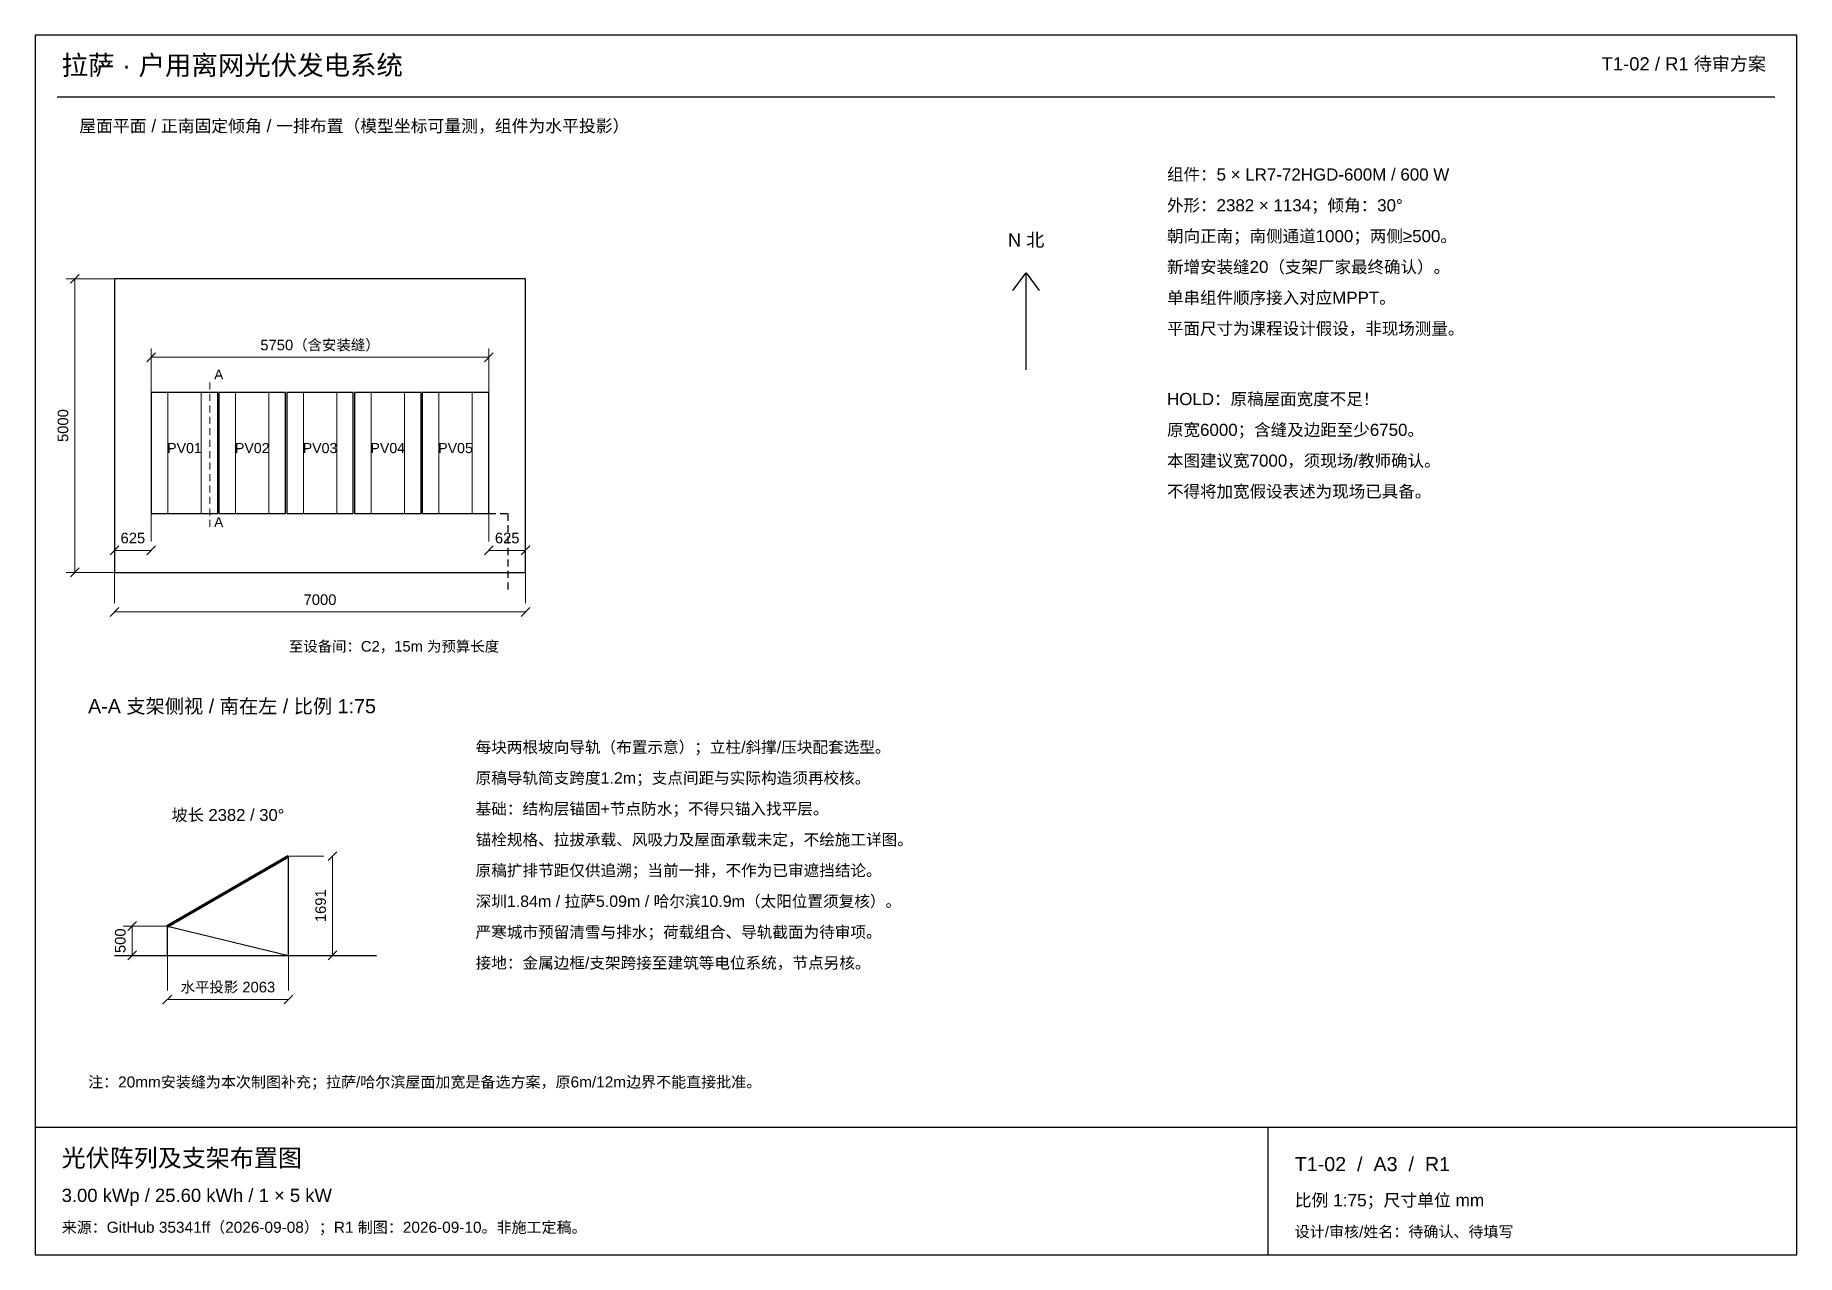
# Model space of a CAD drawing. Header units: millimetres. Extents: x 750 to 30750, y 750 to 21525.
import ezdxf
from ezdxf.enums import TextEntityAlignment as Align

# ---------------------------------------------------------------- set-up
doc = ezdxf.new("R2010")
doc.units = ezdxf.units.MM
doc.header["$LTSCALE"] = 75
doc.linetypes.add('DRAW_DASH', pattern=[2.6, 1.6, -1])
for name, color, linetype, lineweight, true_color in [('DIM', 7, 'Continuous', 25, 0x66727a), ('EQUIP', 7, 'Continuous', 25, 0x203b4a), ('FRAME', 7, 'Continuous', 25, 0x203b4a), ('HOLD', 7, 'Continuous', 25, 0xb14d31), ('NOTE', 7, 'Continuous', 25, 0x344852), ('POS', 7, 'Continuous', 25, 0xb84336), ('PV', 7, 'Continuous', 25, 0x257ba2), ('STRUCT', 7, 'Continuous', 25, 0x656e79)]:
    doc.layers.add(name, color=color, linetype=linetype, lineweight=lineweight, true_color=true_color)
doc.styles.add('CN', font='Arial Unicode.ttf')

msp = doc.modelspace()

# ---------------------------------------------------------------- linework, layer by layer
at = {"layer": 'DIM', "linetype": 'CONTINUOUS', "lineweight": 18}
for p, q in [((1350, 17300), (1500, 17450)), ((2650, 15963), (2800, 16113)), ((8400, 15963), (8550, 16113)), ((2025, 12675), (2175, 12825)), ((2650, 12675), (2800, 12825)), ((8400, 12675), (8550, 12825)), ((9025, 12675), (9175, 12825)), ((1350, 12300), (1500, 12450)), ((2025, 11625), (2175, 11775)), ((9025, 11625), (9175, 11775)), ((5738, 7466), (5888, 7616)), ((2325, 6275), (2475, 6425)), ((2325, 5775), (2475, 5925)), ((5738, 5775), (5888, 5925)), ((2925, 5025), (3075, 5175)), ((4988, 5025), (5138, 5175))]:
    msp.add_line(p, q, dxfattribs=at)
at = {"layer": 'DIM', "linetype": 'CONTINUOUS', "lineweight": 13}
for p, q in [((2100, 17375), (1275, 17375)), ((1425, 12375), (1425, 17375)), ((2725, 15438), (2725, 16188)), ((2725, 16038), (8475, 16038)), ((8475, 15438), (8475, 16188)), ((2100, 13375), (2100, 12900)), ((2725, 13375), (2725, 12900)), ((8475, 13375), (8475, 12900)), ((9100, 13375), (9100, 12900)), ((2100, 12750), (2725, 12750)), ((8475, 12750), (9100, 12750)), ((2100, 12375), (1275, 12375)), ((2100, 12375), (2100, 11850)), ((9100, 12375), (9100, 11850)), ((2100, 11700), (9100, 11700)), ((5063, 7541), (5663, 7541)), ((5813, 5850), (5813, 7541)), ((3000, 6350), (2250, 6350)), ((2400, 5850), (2400, 6350)), ((3000, 5850), (2250, 5850)), ((3000, 5850), (3000, 5250)), ((5063, 5850), (5663, 5850)), ((5063, 5850), (5063, 5250)), ((3000, 5100), (5063, 5100))]:
    msp.add_line(p, q, dxfattribs=at)
at = {"layer": 'DIM', "linetype": 'DRAW_DASH', "lineweight": 20}
msp.add_line((3723, 13150), (3723, 15663), dxfattribs=at)
at = {"layer": 'EQUIP', "linetype": 'CONTINUOUS', "lineweight": 25}
for p, q in [((9100, 17375), (2100, 17375)), ((2100, 17375), (2100, 12375)), ((9100, 12375), (9100, 17375)), ((2100, 12375), (9100, 12375))]:
    msp.add_line(p, q, dxfattribs=at)
at = {"layer": 'FRAME', "linetype": 'CONTINUOUS', "lineweight": 25}
for p, q in [((30750, 21525), (750, 21525)), ((750, 21525), (750, 750)), ((30750, 750), (30750, 21525)), ((1125, 20475), (30375, 20475)), ((17400, 17175), (17625, 17475)), ((17625, 15825), (17625, 17475)), ((17625, 17475), (17850, 17175)), ((750, 2925), (30750, 2925)), ((21750, 750), (21750, 2925)), ((750, 750), (30750, 750))]:
    msp.add_line(p, q, dxfattribs=at)
at = {"layer": 'POS', "linetype": 'DRAW_DASH', "lineweight": 25}
for p, q in [((8475, 13375), (8800, 13375)), ((8800, 13375), (8800, 12075))]:
    msp.add_line(p, q, dxfattribs=at)
at = {"layer": 'PV', "linetype": 'CONTINUOUS', "lineweight": 25}
for p, q in [((3859, 15438), (2725, 15438)), ((2725, 15438), (2725, 13375)), ((3859, 13375), (3859, 15438)), ((5013, 15438), (3879, 15438)), ((3879, 15438), (3879, 13375)), ((5013, 13375), (5013, 15438)), ((6167, 15438), (5033, 15438)), ((5033, 15438), (5033, 13375)), ((6167, 13375), (6167, 15438)), ((7321, 15438), (6187, 15438)), ((6187, 15438), (6187, 13375)), ((7321, 13375), (7321, 15438)), ((8475, 15438), (7341, 15438)), ((7341, 15438), (7341, 13375)), ((8475, 13375), (8475, 15438)), ((2725, 13375), (3859, 13375)), ((3879, 13375), (5013, 13375)), ((5033, 13375), (6167, 13375)), ((6187, 13375), (7321, 13375)), ((7341, 13375), (8475, 13375))]:
    msp.add_line(p, q, dxfattribs=at)
at = {"layer": 'PV', "linetype": 'CONTINUOUS', "lineweight": 80}
msp.add_line((3000, 6350), (5063, 7541), dxfattribs=at)
at = {"layer": 'STRUCT', "linetype": 'CONTINUOUS', "lineweight": 18}
for p, q in [((3009, 13375), (3009, 15438)), ((3576, 13375), (3576, 15438)), ((4162, 13375), (4162, 15438)), ((4730, 13375), (4730, 15438)), ((5316, 13375), (5316, 15438)), ((5884, 13375), (5884, 15438)), ((6471, 13375), (6471, 15438)), ((7038, 13375), (7038, 15438)), ((7624, 13375), (7624, 15438)), ((8192, 13375), (8192, 15438))]:
    msp.add_line(p, q, dxfattribs=at)
at = {"layer": 'STRUCT', "linetype": 'CONTINUOUS', "lineweight": 25}
for p, q in [((5063, 5850), (5063, 7541)), ((3000, 5850), (3000, 6350)), ((3000, 6350), (5063, 5850)), ((3000, 6350), (5063, 5850)), ((2100, 5850), (6563, 5850))]:
    msp.add_line(p, q, dxfattribs=at)

# ---------------------------------------------------------------- texts
at = {"layer": 'DIM', "style": 'CN'}
for s, p in [('5750（含安装缝）', (5600, 16158)), ('625', (2413, 12870)), ('625', (8788, 12870)), ('7000', (5600, 11820)), ('水平投影 2063', (4031, 5220))]:
    msp.add_text(s, height=180, dxfattribs=at).set_placement(p, align=Align.CENTER)
for p in [(3798, 15663), (3798, 13150)]:
    msp.add_text('A', height=165, dxfattribs=at).set_placement(p)
for s, p in [('5000', (1312, 14875)), ('1691', (5700, 6696)), ('500', (2288, 6100))]:
    msp.add_text(s, height=180, rotation=90, dxfattribs=at).set_placement(p, align=Align.CENTER)
at = {"layer": 'FRAME', "style": 'CN'}
for s, height, p in [('拉萨 · 户用离网光伏发电系统', 330, (1200, 20850)), ('光伏阵列及支架布置图', 300, (1200, 2250))]:
    msp.add_text(s, height=height, dxfattribs=at).set_placement(p)
msp.add_text('N 北', height=225, dxfattribs=at).set_placement((17625, 17925), align=Align.CENTER)
at = {"layer": 'HOLD', "style": 'CN'}
msp.add_text('T1-02 / R1 待审方案', height=225, dxfattribs=at).set_placement((30225, 20925), align=Align.RIGHT)
for s, height, p in [('HOLD：原稿屋面宽度不足！', 206.25, (20025, 15225)), ('原宽6000；含缝及边距至少6750。', 206.25, (20025, 14700)), ('本图建议宽7000，须现场/教师确认。', 206.25, (20025, 14175)), ('不得将加宽假设表述为现场已具备。', 206.25, (20025, 13650)), ('注：20mm安装缝为本次制图补充；拉萨/哈尔滨屋面加宽是备选方案，原6m/12m边界不能直接批准。', 187.5, (1650, 3600)), ('来源：GitHub 35341ff（2026-09-08）；R1 制图：2026-09-10。非施工定稿。', 187.5, (1200, 1125))]:
    msp.add_text(s, height=height, dxfattribs=at).set_placement(p)
at = {"layer": 'NOTE', "style": 'CN'}
for s, height, p in [('屋面平面 / 正南固定倾角 / 一排布置（模型坐标可量测，组件为水平投影）', 210, (1500, 19875)), ('组件：5 × LR7-72HGD-600M / 600 W', 206.25, (20025, 19050)), ('外形：2382 × 1134；倾角：30°', 206.25, (20025, 18525)), ('朝向正南；南侧通道1000；两侧≥500。', 206.25, (20025, 18000)), ('新增安装缝20（支架厂家最终确认）。', 206.25, (20025, 17475)), ('单串组件顺序接入对应MPPT。', 206.25, (20025, 16950)), ('平面尺寸为课程设计假设，非现场测量。', 206.25, (20025, 16425)), ('A-A 支架侧视 / 南在左 / 比例 1:75', 240, (1650, 9975)), ('每块两根坡向导轨（布置示意）；立柱/斜撑/压块配套选型。', 195, (8250, 9300)), ('原稿导轨简支跨度1.2m；支点间距与实际构造须再校核。', 195, (8250, 8775)), ('基础：结构层锚固+节点防水；不得只锚入找平层。', 195, (8250, 8250)), ('锚栓规格、拉拔承载、风吸力及屋面承载未定，不绘施工详图。', 195, (8250, 7725)), ('原稿扩排节距仅供追溯；当前一排，不作为已审遮挡结论。', 195, (8250, 7200)), ('深圳1.84m / 拉萨5.09m / 哈尔滨10.9m（太阳位置须复核）。', 195, (8250, 6675)), ('严寒城市预留清雪与排水；荷载组合、导轨截面为待审项。', 195, (8250, 6150)), ('接地：金属边框/支架跨接至建筑等电位系统，节点另核。', 195, (8250, 5625)), ('T1-02  /  A3  /  R1', 240, (22200, 2175)), ('3.00 kWp / 25.60 kWh / 1 × 5 kW', 225, (1200, 1650)), ('比例 1:75；尺寸单位 mm', 210, (22200, 1575)), ('设计/审核/姓名：待确认、待填写', 187.5, (22200, 1050))]:
    msp.add_text(s, height=height, dxfattribs=at).set_placement(p)
at = {"layer": 'POS', "style": 'CN'}
msp.add_text('至设备间：C2，15m 为预算长度', height=180, dxfattribs=at).set_placement((8650, 11025), align=Align.RIGHT)
at = {"layer": 'PV', "style": 'CN'}
for s, height, p in [('PV01', 172.5, (3292, 14406)), ('PV02', 172.5, (4446, 14406)), ('PV03', 172.5, (5600, 14406)), ('PV04', 172.5, (6754, 14406)), ('PV05', 172.5, (7908, 14406)), ('坡长 2382 / 30°', 202.5, (4031, 8141))]:
    msp.add_text(s, height=height, dxfattribs=at).set_placement(p, align=Align.CENTER)

doc.saveas('drawing.dxf')
